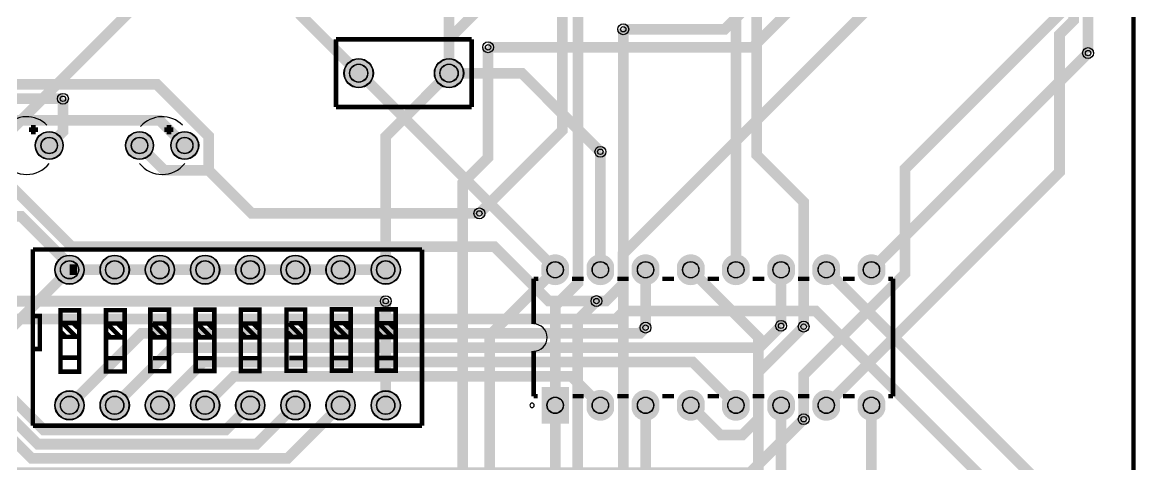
# Model space of a CAD drawing. Header units: millimetres. Extents: x 2 to 101, y -58 to 118.
# Drawn here: x 38.1 to 100.7, y -14.9 to 10 of the extents above; entities that cross this region are included whole.
import ezdxf

# ---------------------------------------------------------------- set-up
doc = ezdxf.new("R2010")
doc.units = ezdxf.units.MM
for name, color, linetype, true_color in [('BoardOutLine', 7, 'Continuous', 0xff00ff), ('BottomLayer', 7, 'Continuous', 0x0000ff), ('BottomSolderMaskLayer', 7, 'Continuous', 0xaa00ff), ('Hole', 7, 'Continuous', 0x222222), ('Multi-Layer', 7, 'Continuous', 0xc0c0c0), ('TopLayer', 7, 'Continuous', 0xff0000), ('TopSilkLayer', 7, 'Continuous', 0xffcc00), ('TopSolderMaskLayer', 7, 'Continuous', 0x800080)]:
    doc.layers.add(name, color=color, linetype=linetype, true_color=true_color)

msp = doc.modelspace()

# ---------------------------------------------------------------- hatches: boundary and pattern name
at = {"layer": 'BottomSolderMaskLayer'}
for points in [[(56.19760160000003, 7.11200000000008, 1), (57.84839840000002, 7.11200000000008, 1)], [(61.277601599999954, 7.11200000000008, 1), (62.92839839999995, 7.11200000000008, 1)], [(38.83659999999991, 3.048000000000002, 1), (40.41139999999991, 3.048000000000002, 1)], [(43.91660000000007, 3.048000000000002, 1), (45.49140000000006, 3.048000000000002, 1)], [(46.45660000000003, 3.048000000000002, 1), (48.031400000000026, 3.048000000000002, 1)], [(39.94160159999994, -3.937000000000012, 1), (41.59239839999994, -3.937000000000012, 1)], [(42.481601599999905, -3.937000000000012, 1), (44.1323983999999, -3.937000000000012, 1)], [(45.02160159999987, -3.937000000000012, 1), (46.672398399999864, -3.937000000000012, 1)], [(47.56160160000006, -3.937000000000012, 1), (49.212398400000055, -3.937000000000012, 1)], [(50.10160160000002, -3.937000000000012, 1), (51.75239840000002, -3.937000000000012, 1)], [(52.64160159999999, -3.937000000000012, 1), (54.29239839999998, -3.937000000000012, 1)], [(55.18160159999995, -3.937000000000012, 1), (56.832398399999946, -3.937000000000012, 1)], [(57.721601599999914, -3.937000000000012, 1), (59.37239839999991, -3.937000000000012, 1)], [(68.8473985, -4.195466166666733, -0.7853981633974483), (67.29660150000001, -4.195466166666733), (67.29660150000001, -3.6785338333331765, -0.7853981633974483), (68.8473985, -3.6785338333331765)], [(71.38739849999996, -4.195466166666733, -0.7853981633974483), (69.83660149999997, -4.195466166666733), (69.83660149999997, -3.6785338333331765, -0.7853981633974483), (71.38739849999996, -3.6785338333331765)], [(73.92739849999992, -4.195466166666733, -0.7853981633974483), (72.37660149999994, -4.195466166666733), (72.37660149999994, -3.6785338333331765, -0.7853981633974483), (73.92739849999992, -3.6785338333331765)], [(76.46739849999989, -4.195466166666733, -0.7853981633974483), (74.9166014999999, -4.195466166666733), (74.9166014999999, -3.6785338333331765, -0.7853981633974483), (76.46739849999989, -3.6785338333331765)], [(79.00739850000008, -4.195466166666733, -0.7853981633974483), (77.45660150000009, -4.195466166666733), (77.45660150000009, -3.6785338333331765, -0.7853981633974483), (79.00739850000008, -3.6785338333331765)], [(81.54739850000004, -4.195466166666733, -0.7853981633974483), (79.99660150000005, -4.195466166666733), (79.99660150000005, -3.6785338333331765, -0.7853981633974483), (81.54739850000004, -3.6785338333331765)], [(84.0873985, -4.195466166666733, -0.7853981633974483), (82.53660150000002, -4.195466166666733), (82.53660150000002, -3.6785338333331765, -0.7853981633974483), (84.0873985, -3.6785338333331765)], [(86.62739849999997, -4.195466166666733, -0.7853981633974483), (85.07660149999998, -4.195466166666733), (85.07660149999998, -3.6785338333331765, -0.7853981633974483), (86.62739849999997, -3.6785338333331765)], [(67.30293847741916, -12.590864666666562), (67.30293847741916, -10.523135333333357), (68.84106152258062, -10.523135333333357), (68.84106152258062, -12.590864666666562)], [(39.94160159999994, -11.556999999999903, 1), (41.59239839999994, -11.556999999999903, 1)], [(42.481601599999905, -11.556999999999903, 1), (44.1323983999999, -11.556999999999903, 1)], [(45.02160159999987, -11.556999999999903, 1), (46.672398399999864, -11.556999999999903, 1)], [(47.56160160000006, -11.556999999999903, 1), (49.212398400000055, -11.556999999999903, 1)], [(50.10160160000002, -11.556999999999903, 1), (51.75239840000002, -11.556999999999903, 1)], [(52.64160159999999, -11.556999999999903, 1), (54.29239839999998, -11.556999999999903, 1)], [(55.18160159999995, -11.556999999999903, 1), (56.832398399999946, -11.556999999999903, 1)], [(57.721601599999914, -11.556999999999903, 1), (59.37239839999991, -11.556999999999903, 1)], [(71.38739849999996, -11.815466166666738, -0.7853981633974483), (69.83660149999997, -11.815466166666738), (69.83660149999997, -11.298533833333181, -0.7853981633974483), (71.38739849999996, -11.298533833333181)], [(73.92739849999992, -11.815466166666738, -0.7853981633974483), (72.37660149999994, -11.815466166666738), (72.37660149999994, -11.298533833333181, -0.7853981633974483), (73.92739849999992, -11.298533833333181)], [(76.46739849999989, -11.815466166666738, -0.7853981633974483), (74.9166014999999, -11.815466166666738), (74.9166014999999, -11.298533833333181, -0.7853981633974483), (76.46739849999989, -11.298533833333181)], [(79.00739850000008, -11.815466166666738, -0.7853981633974483), (77.45660150000009, -11.815466166666738), (77.45660150000009, -11.298533833333181, -0.7853981633974483), (79.00739850000008, -11.298533833333181)], [(81.54739850000004, -11.815466166666738, -0.7853981633974483), (79.99660150000005, -11.815466166666738), (79.99660150000005, -11.298533833333181, -0.7853981633974483), (81.54739850000004, -11.298533833333181)], [(84.0873985, -11.815466166666738, -0.7853981633974483), (82.53660150000002, -11.815466166666738), (82.53660150000002, -11.298533833333181, -0.7853981633974483), (84.0873985, -11.298533833333181)], [(86.62739849999997, -11.815466166666738, -0.7853981633974483), (85.07660149999998, -11.815466166666738), (85.07660149999998, -11.298533833333181, -0.7853981633974483), (86.62739849999997, -11.298533833333181)]]:
    msp.add_hatch(color=256, dxfattribs=at).paths.add_polyline_path(points)
at = {"layer": 'Multi-Layer'}
for points in [[(56.223001600000025, 7.11200000000008, 1), (57.822998400000024, 7.11200000000008, 1)], [(61.30300159999995, 7.11200000000008, 1), (62.90299839999995, 7.11200000000008, 1)], [(38.86199999999991, 3.048000000000002, 1), (40.38599999999991, 3.048000000000002, 1)], [(43.942000000000064, 3.048000000000002, 1), (45.466000000000065, 3.048000000000002, 1)], [(46.48200000000003, 3.048000000000002, 1), (48.00600000000003, 3.048000000000002, 1)], [(68.8219985, -4.18699950000007, -0.7853981633974483), (67.3220015, -4.18699950000007), (67.3220015, -3.68700049999984, -0.7853981633974483), (68.8219985, -3.68700049999984)], [(71.36199849999997, -4.18699950000007, -0.7853981633974483), (69.86200149999996, -4.18699950000007), (69.86200149999996, -3.68700049999984, -0.7853981633974483), (71.36199849999997, -3.68700049999984)], [(73.90199849999993, -4.18699950000007, -0.7853981633974483), (72.40200149999993, -4.18699950000007), (72.40200149999993, -3.68700049999984, -0.7853981633974483), (73.90199849999993, -3.68700049999984)], [(76.4419984999999, -4.18699950000007, -0.7853981633974483), (74.94200149999989, -4.18699950000007), (74.94200149999989, -3.68700049999984, -0.7853981633974483), (76.4419984999999, -3.68700049999984)], [(78.98199850000009, -4.18699950000007, -0.7853981633974483), (77.48200150000008, -4.18699950000007), (77.48200150000008, -3.68700049999984, -0.7853981633974483), (78.98199850000009, -3.68700049999984)], [(81.52199850000005, -4.18699950000007, -0.7853981633974483), (80.02200150000004, -4.18699950000007), (80.02200150000004, -3.68700049999984, -0.7853981633974483), (81.52199850000005, -3.68700049999984)], [(84.06199850000002, -4.18699950000007, -0.7853981633974483), (82.56200150000001, -4.18699950000007), (82.56200150000001, -3.68700049999984, -0.7853981633974483), (84.06199850000002, -3.68700049999984)], [(86.60199849999998, -4.18699950000007, -0.7853981633974483), (85.10200149999997, -4.18699950000007), (85.10200149999997, -3.68700049999984, -0.7853981633974483), (86.60199849999998, -3.68700049999984)], [(39.96700159999994, -3.937000000000012, 1), (41.56699839999994, -3.937000000000012, 1)], [(42.5070015999999, -3.937000000000012, 1), (44.1069983999999, -3.937000000000012, 1)], [(45.04700159999987, -3.937000000000012, 1), (46.646998399999866, -3.937000000000012, 1)], [(47.58700160000006, -3.937000000000012, 1), (49.18699840000006, -3.937000000000012, 1)], [(50.12700160000002, -3.937000000000012, 1), (51.72699840000002, -3.937000000000012, 1)], [(52.667001599999985, -3.937000000000012, 1), (54.266998399999984, -3.937000000000012, 1)], [(55.20700159999995, -3.937000000000012, 1), (56.80699839999995, -3.937000000000012, 1)], [(57.74700159999991, -3.937000000000012, 1), (59.34699839999991, -3.937000000000012, 1)], [(67.32198879999999, -12.556997999999908), (67.32198879999999, -10.557002000000011), (68.82201120000002, -10.557002000000011), (68.82201120000002, -12.556997999999908)], [(39.96700159999994, -11.556999999999903, 1), (41.56699839999994, -11.556999999999903, 1)], [(42.5070015999999, -11.556999999999903, 1), (44.1069983999999, -11.556999999999903, 1)], [(45.04700159999987, -11.556999999999903, 1), (46.646998399999866, -11.556999999999903, 1)], [(47.58700160000006, -11.556999999999903, 1), (49.18699840000006, -11.556999999999903, 1)], [(50.12700160000002, -11.556999999999903, 1), (51.72699840000002, -11.556999999999903, 1)], [(52.667001599999985, -11.556999999999903, 1), (54.266998399999984, -11.556999999999903, 1)], [(55.20700159999995, -11.556999999999903, 1), (56.80699839999995, -11.556999999999903, 1)], [(57.74700159999991, -11.556999999999903, 1), (59.34699839999991, -11.556999999999903, 1)], [(71.36199849999997, -11.806999500000074, -0.7853981633974483), (69.86200149999996, -11.806999500000074), (69.86200149999996, -11.307000499999845, -0.7853981633974483), (71.36199849999997, -11.307000499999845)], [(73.90199849999993, -11.806999500000074, -0.7853981633974483), (72.40200149999993, -11.806999500000074), (72.40200149999993, -11.307000499999845, -0.7853981633974483), (73.90199849999993, -11.307000499999845)], [(76.4419984999999, -11.806999500000074, -0.7853981633974483), (74.94200149999989, -11.806999500000074), (74.94200149999989, -11.307000499999845, -0.7853981633974483), (76.4419984999999, -11.307000499999845)], [(78.98199850000009, -11.806999500000074, -0.7853981633974483), (77.48200150000008, -11.806999500000074), (77.48200150000008, -11.307000499999845, -0.7853981633974483), (78.98199850000009, -11.307000499999845)], [(81.52199850000005, -11.806999500000074, -0.7853981633974483), (80.02200150000004, -11.806999500000074), (80.02200150000004, -11.307000499999845, -0.7853981633974483), (81.52199850000005, -11.307000499999845)], [(84.06199850000002, -11.806999500000074, -0.7853981633974483), (82.56200150000001, -11.806999500000074), (82.56200150000001, -11.307000499999845, -0.7853981633974483), (84.06199850000002, -11.307000499999845)], [(86.60199849999998, -11.806999500000074, -0.7853981633974483), (85.10200149999997, -11.806999500000074), (85.10200149999997, -11.307000499999845, -0.7853981633974483), (86.60199849999998, -11.307000499999845)]]:
    msp.add_hatch(color=256, dxfattribs=at).paths.add_polyline_path(points)
at = {"layer": 'TopSolderMaskLayer'}
for points in [[(56.19760160000003, 7.11200000000008, 1), (57.84839840000002, 7.11200000000008, 1)], [(61.277601599999954, 7.11200000000008, 1), (62.92839839999995, 7.11200000000008, 1)], [(38.83659999999991, 3.048000000000002, 1), (40.41139999999991, 3.048000000000002, 1)], [(43.91660000000007, 3.048000000000002, 1), (45.49140000000006, 3.048000000000002, 1)], [(46.45660000000003, 3.048000000000002, 1), (48.031400000000026, 3.048000000000002, 1)], [(39.94160159999994, -3.937000000000012, 1), (41.59239839999994, -3.937000000000012, 1)], [(42.481601599999905, -3.937000000000012, 1), (44.1323983999999, -3.937000000000012, 1)], [(45.02160159999987, -3.937000000000012, 1), (46.672398399999864, -3.937000000000012, 1)], [(47.56160160000006, -3.937000000000012, 1), (49.212398400000055, -3.937000000000012, 1)], [(50.10160160000002, -3.937000000000012, 1), (51.75239840000002, -3.937000000000012, 1)], [(52.64160159999999, -3.937000000000012, 1), (54.29239839999998, -3.937000000000012, 1)], [(55.18160159999995, -3.937000000000012, 1), (56.832398399999946, -3.937000000000012, 1)], [(57.721601599999914, -3.937000000000012, 1), (59.37239839999991, -3.937000000000012, 1)], [(68.8473985, -4.195466166666733, -0.7853981633974483), (67.29660150000001, -4.195466166666733), (67.29660150000001, -3.6785338333331765, -0.7853981633974483), (68.8473985, -3.6785338333331765)], [(71.38739849999996, -4.195466166666733, -0.7853981633974483), (69.83660149999997, -4.195466166666733), (69.83660149999997, -3.6785338333331765, -0.7853981633974483), (71.38739849999996, -3.6785338333331765)], [(73.92739849999992, -4.195466166666733, -0.7853981633974483), (72.37660149999994, -4.195466166666733), (72.37660149999994, -3.6785338333331765, -0.7853981633974483), (73.92739849999992, -3.6785338333331765)], [(76.46739849999989, -4.195466166666733, -0.7853981633974483), (74.9166014999999, -4.195466166666733), (74.9166014999999, -3.6785338333331765, -0.7853981633974483), (76.46739849999989, -3.6785338333331765)], [(79.00739850000008, -4.195466166666733, -0.7853981633974483), (77.45660150000009, -4.195466166666733), (77.45660150000009, -3.6785338333331765, -0.7853981633974483), (79.00739850000008, -3.6785338333331765)], [(81.54739850000004, -4.195466166666733, -0.7853981633974483), (79.99660150000005, -4.195466166666733), (79.99660150000005, -3.6785338333331765, -0.7853981633974483), (81.54739850000004, -3.6785338333331765)], [(84.0873985, -4.195466166666733, -0.7853981633974483), (82.53660150000002, -4.195466166666733), (82.53660150000002, -3.6785338333331765, -0.7853981633974483), (84.0873985, -3.6785338333331765)], [(86.62739849999997, -4.195466166666733, -0.7853981633974483), (85.07660149999998, -4.195466166666733), (85.07660149999998, -3.6785338333331765, -0.7853981633974483), (86.62739849999997, -3.6785338333331765)], [(67.30293847741916, -12.590864666666562), (67.30293847741916, -10.523135333333357), (68.84106152258062, -10.523135333333357), (68.84106152258062, -12.590864666666562)], [(39.94160159999994, -11.556999999999903, 1), (41.59239839999994, -11.556999999999903, 1)], [(42.481601599999905, -11.556999999999903, 1), (44.1323983999999, -11.556999999999903, 1)], [(45.02160159999987, -11.556999999999903, 1), (46.672398399999864, -11.556999999999903, 1)], [(47.56160160000006, -11.556999999999903, 1), (49.212398400000055, -11.556999999999903, 1)], [(50.10160160000002, -11.556999999999903, 1), (51.75239840000002, -11.556999999999903, 1)], [(52.64160159999999, -11.556999999999903, 1), (54.29239839999998, -11.556999999999903, 1)], [(55.18160159999995, -11.556999999999903, 1), (56.832398399999946, -11.556999999999903, 1)], [(57.721601599999914, -11.556999999999903, 1), (59.37239839999991, -11.556999999999903, 1)], [(71.38739849999996, -11.815466166666738, -0.7853981633974483), (69.83660149999997, -11.815466166666738), (69.83660149999997, -11.298533833333181, -0.7853981633974483), (71.38739849999996, -11.298533833333181)], [(73.92739849999992, -11.815466166666738, -0.7853981633974483), (72.37660149999994, -11.815466166666738), (72.37660149999994, -11.298533833333181, -0.7853981633974483), (73.92739849999992, -11.298533833333181)], [(76.46739849999989, -11.815466166666738, -0.7853981633974483), (74.9166014999999, -11.815466166666738), (74.9166014999999, -11.298533833333181, -0.7853981633974483), (76.46739849999989, -11.298533833333181)], [(79.00739850000008, -11.815466166666738, -0.7853981633974483), (77.45660150000009, -11.815466166666738), (77.45660150000009, -11.298533833333181, -0.7853981633974483), (79.00739850000008, -11.298533833333181)], [(81.54739850000004, -11.815466166666738, -0.7853981633974483), (79.99660150000005, -11.815466166666738), (79.99660150000005, -11.298533833333181, -0.7853981633974483), (81.54739850000004, -11.298533833333181)], [(84.0873985, -11.815466166666738, -0.7853981633974483), (82.53660150000002, -11.815466166666738), (82.53660150000002, -11.298533833333181, -0.7853981633974483), (84.0873985, -11.298533833333181)], [(86.62739849999997, -11.815466166666738, -0.7853981633974483), (85.07660149999998, -11.815466166666738), (85.07660149999998, -11.298533833333181, -0.7853981633974483), (86.62739849999997, -11.298533833333181)]]:
    msp.add_hatch(color=256, dxfattribs=at).paths.add_polyline_path(points)

# ---------------------------------------------------------------- linework, layer by layer
at = {"layer": 'BoardOutLine', "const_width": 0.254}
msp.add_lwpolyline([(1.6509999999999536, 56.89600000000007), (1.6509999999999536, 117.47500000000002), (100.58399999999995, 117.47500000000002), (100.58399999999995, -57.403999999999996), (1.6509999999999536, -57.403999999999996), (1.6509999999999536, 56.873140000000035)], dxfattribs=at)
at = {"layer": 'BottomLayer', "const_width": 0.5999988}
for points in [[(5.822950000000105, 29.464000000000055), (4.37286400000005, 28.013914000000113), (4.37286400000005, 21.48204999999996), (21.39441999999997, 4.46049400000004), (45.831506000000104, 4.46049400000004), (47.24400000000003, 3.048000000000002)], [(95.12299999999993, 24.51100000000008), (92.5286440000001, 24.51100000000008), (77.59801600000003, 9.580372000000011), (71.89952600000004, 9.580372000000011)], [(48.59527999999989, 1.6449040000001105), (48.59527999999989, 3.565652), (45.679614000000015, 6.4813179999999875), (34.939731999999935, 6.4813179999999875), (19.323049999999853, 22.09800000000007)], [(95.12299999999993, 19.050000000000068), (89.66199999999992, 19.050000000000068), (79.17840399999989, 8.566404000000034), (64.30009999999982, 8.566404000000034)], [(67.31000000000006, 14.246606000000043), (62.10299999999995, 9.039606000000049), (62.10299999999995, 7.11200000000008)], [(40.39717599999983, 5.674106000000052), (28.46984400000008, 5.674106000000052), (22.205949999999916, 11.937999999999988)], [(57.023000000000025, 7.11200000000008), (53.77205399999991, 10.362946000000079), (53.77205399999991, 11.811000000000035)], [(93.72142799999995, 11.430000000000064), (86.36711200000002, 11.430000000000064), (71.88199999999995, -3.0551119999998946), (71.88199999999995, -4.735067999999956), (70.919086, -5.697981999999911), (70.39279799999997, -5.697981999999911)], [(85.85199999999998, -3.937000000000012), (98.03104599999995, 8.242046000000073)], [(68.072, -3.937000000000012), (68.072, -3.8925499999999147), (57.06745000000012, 7.11200000000008), (57.023000000000025, 7.11200000000008)], [(62.10299999999995, 7.11200000000008), (66.19138399999986, 7.11200000000008), (70.61199999999997, 2.6913840000000846)], [(44.704000000000065, 3.048000000000002), (46.10709600000007, 1.6449040000001105), (48.59527999999989, 1.6449040000001105)], [(70.39279799999997, -5.697981999999911), (67.7120819999999, -5.697981999999911), (64.6485879999999, -2.6344879999999193), (40.88460199999997, -2.6344879999999193), (35.43299999999988, 2.8171140000000605)], [(48.59527999999989, 1.6449040000001105), (51.010312, -0.7701279999999997), (63.80810199999985, -0.7701279999999997)], [(41.19346600000006, -3.937000000000012), (41.05173400000001, -3.937000000000012), (38.04056399999979, -0.9258299999999053), (17.681956000000014, -0.9258299999999053), (15.367000000000075, -3.2407859999999573), (15.367000000000075, -4.190999999999917)], [(15.367000000000075, -11.810999999999922), (15.367000000000075, -6.543801999999914), (16.637000000000057, -5.273801999999932), (16.637000000000057, -3.289553999999953), (18.192750000000046, -1.7338039999999637), (33.29076399999997, -1.7338039999999637), (37.25976800000001, -5.7028080000000045), (58.54699999999991, -5.7028080000000045)], [(50.92700000000002, -11.556999999999903), (49.54600199999993, -12.93799799999988), (39.31437399999993, -12.93799799999988), (33.89299799999992, -7.51662199999987), (29.349192000000016, -7.51662199999987), (26.796999999999912, -4.964429999999993), (26.796999999999912, -3.371087999999986), (25.962609999999927, -2.5366980000000012), (19.561301999999955, -2.5366980000000012), (17.90700000000004, -4.190999999999917)], [(41.19346600000006, -3.937000000000012), (40.76699999999994, -3.937000000000012)], [(43.3069999999999, -3.937000000000012), (41.19346600000006, -3.937000000000012)], [(45.846999999999866, -3.937000000000012), (43.3069999999999, -3.937000000000012)], [(48.38700000000006, -3.937000000000012), (45.846999999999866, -3.937000000000012)], [(50.92700000000002, -3.937000000000012), (48.38700000000006, -3.937000000000012)], [(53.466999999999985, -3.937000000000012), (50.92700000000002, -3.937000000000012)], [(56.00699999999995, -3.937000000000012), (53.466999999999985, -3.937000000000012)], [(58.54699999999991, -3.937000000000012), (56.00699999999995, -3.937000000000012)], [(94.99599999999998, -39.379906000000005), (98.13416999999993, -36.24173600000006), (98.13416999999993, -18.759169999999926), (83.31200000000001, -3.937000000000012)], [(25.52699999999993, -4.190999999999917), (25.52699999999993, -4.829556000000025), (29.016959999999813, -8.319515999999908), (33.560765999999944, -8.319515999999908), (38.98214199999995, -13.740891999999917), (51.28310799999997, -13.740891999999917), (53.466999999999985, -11.556999999999903)], [(94.99599999999998, -28.82899999999995), (97.29647799999987, -26.528522000000066), (97.29647799999987, -20.82901599999991), (82.71941800000002, -6.25195599999995), (71.93813399999988, -6.25195599999995), (71.47890199999995, -6.711187999999993), (30.587187999999855, -6.711187999999993), (28.066999999999894, -4.190999999999917)], [(80.77200000000005, -7.088378000000034), (79.5434019999999, -8.316975999999954), (46.54702400000008, -8.316975999999954), (43.3069999999999, -11.556999999999903)], [(75.6919999999999, -11.556999999999903), (77.35214400000007, -13.217143999999962), (78.60665000000006, -13.217143999999962), (79.48447399999998, -12.33931999999993), (79.48447399999998, -9.692385999999942), (82.04174599999999, -7.1351139999999305)], [(73.15199999999993, -7.1907399999998916), (72.82865800000002, -7.51408200000003), (44.80991800000004, -7.51408200000003), (40.76699999999994, -11.556999999999903)], [(78.23200000000008, -11.556999999999903), (75.79486999999983, -9.119869999999992), (48.28413000000012, -9.119869999999992), (45.846999999999866, -11.556999999999903)], [(22.986999999999966, -11.810999999999922), (24.568150000000173, -10.229849999999942), (34.335973999999965, -10.229849999999942), (38.64990999999998, -14.543785999999955), (53.02021400000001, -14.543785999999955), (56.00699999999995, -11.556999999999903)], [(48.38700000000006, -11.556999999999903), (50.02123599999993, -9.922763999999916), (68.97776399999987, -9.922763999999916), (70.61199999999997, -11.556999999999903)], [(82.04200000000003, -12.337541999999871), (79.03286200000014, -15.346679999999992), (35.070542000000046, -15.346679999999992), (34.978594000000044, -15.25473199999999)]]:
    msp.add_lwpolyline(points, dxfattribs=at)
at = {"layer": 'BottomSolderMaskLayer'}
for centre, radius in [((57.023000000000025, 7.11200000000008), 0.8253983999999999), ((57.023000000000025, 7.11200000000008), 0.5158739999999999), ((62.10299999999995, 7.11200000000008), 0.8253983999999999), ((62.10299999999995, 7.11200000000008), 0.5158739999999999), ((39.62399999999991, 3.048000000000002), 0.7873999999999999), ((44.704000000000065, 3.048000000000002), 0.7873999999999999), ((47.24400000000003, 3.048000000000002), 0.7873999999999999), ((39.62399999999991, 3.048000000000002), 0.4650121933333333), ((44.704000000000065, 3.048000000000002), 0.4650121933333333), ((47.24400000000003, 3.048000000000002), 0.4650121933333333), ((40.76699999999994, -3.937000000000012), 0.8253983999999999), ((43.3069999999999, -3.937000000000012), 0.8253983999999999), ((45.846999999999866, -3.937000000000012), 0.8253983999999999), ((48.38700000000006, -3.937000000000012), 0.8253983999999999), ((50.92700000000002, -3.937000000000012), 0.8253983999999999), ((53.466999999999985, -3.937000000000012), 0.8253983999999999), ((56.00699999999995, -3.937000000000012), 0.8253983999999999), ((58.54699999999991, -3.937000000000012), 0.8253983999999999), ((40.76699999999994, -3.937000000000012), 0.5158739999999999), ((43.3069999999999, -3.937000000000012), 0.5158739999999999), ((45.846999999999866, -3.937000000000012), 0.5158739999999999), ((48.38700000000006, -3.937000000000012), 0.5158739999999999), ((50.92700000000002, -3.937000000000012), 0.5158739999999999), ((53.466999999999985, -3.937000000000012), 0.5158739999999999), ((56.00699999999995, -3.937000000000012), 0.5158739999999999), ((58.54699999999991, -3.937000000000012), 0.5158739999999999), ((68.072, -3.937000000000012), 0.46144212258064526), ((70.61199999999997, -3.937000000000012), 0.46144212258064526), ((73.15199999999993, -3.937000000000012), 0.46144212258064526), ((75.6919999999999, -3.937000000000012), 0.46144212258064526), ((78.23200000000008, -3.937000000000012), 0.46144212258064526), ((80.77200000000005, -3.937000000000012), 0.46144212258064526), ((83.31200000000001, -3.937000000000012), 0.46144212258064526), ((85.85199999999998, -3.937000000000012), 0.46144212258064526), ((40.76699999999994, -11.556999999999903), 0.8253983999999999), ((40.76699999999994, -11.556999999999903), 0.5158739999999999), ((43.3069999999999, -11.556999999999903), 0.8253983999999999), ((43.3069999999999, -11.556999999999903), 0.5158739999999999), ((45.846999999999866, -11.556999999999903), 0.8253983999999999), ((45.846999999999866, -11.556999999999903), 0.5158739999999999), ((48.38700000000006, -11.556999999999903), 0.8253983999999999), ((48.38700000000006, -11.556999999999903), 0.5158739999999999), ((50.92700000000002, -11.556999999999903), 0.8253983999999999), ((50.92700000000002, -11.556999999999903), 0.5158739999999999), ((53.466999999999985, -11.556999999999903), 0.8253983999999999), ((53.466999999999985, -11.556999999999903), 0.5158739999999999), ((56.00699999999995, -11.556999999999903), 0.8253983999999999), ((56.00699999999995, -11.556999999999903), 0.5158739999999999), ((58.54699999999991, -11.556999999999903), 0.8253983999999999), ((58.54699999999991, -11.556999999999903), 0.5158739999999999), ((68.072, -11.556999999999903), 0.46144212258064526), ((70.61199999999997, -11.556999999999903), 0.46144212258064526), ((73.15199999999993, -11.556999999999903), 0.46144212258064526), ((75.6919999999999, -11.556999999999903), 0.46144212258064526), ((78.23200000000008, -11.556999999999903), 0.46144212258064526), ((80.77200000000005, -11.556999999999903), 0.46144212258064526), ((83.31200000000001, -11.556999999999903), 0.46144212258064526), ((85.85199999999998, -11.556999999999903), 0.46144212258064526)]:
    msp.add_circle(centre, radius, dxfattribs=at)
at = {"layer": 'Hole'}
for centre in [(71.89952600000004, 9.580372000000011), (64.30009999999982, 8.566404000000034), (98.03104599999995, 8.242046000000073), (40.39717599999983, 5.674106000000052), (70.61199999999997, 2.6913840000000846), (63.80810199999985, -0.7701279999999997), (58.54699999999991, -5.7028080000000045), (70.39279799999997, -5.697981999999911), (73.15199999999993, -7.1907399999998916), (80.77200000000005, -7.088378000000034), (82.04174599999999, -7.1351139999999305), (82.04200000000003, -12.337541999999871)]:
    msp.add_circle(centre, 0.15250160000000001, dxfattribs=at)
at = {"layer": 'Multi-Layer'}
for centre, radius in [((71.89952600000004, 9.580372000000011), 0.30500320000000003), ((64.30009999999982, 8.566404000000034), 0.30500320000000003), ((98.03104599999995, 8.242046000000073), 0.30500320000000003), ((57.023000000000025, 7.11200000000008), 0.7999984), ((57.023000000000025, 7.11200000000008), 0.49999899999999997), ((62.10299999999995, 7.11200000000008), 0.7999984), ((62.10299999999995, 7.11200000000008), 0.49999899999999997), ((40.39717599999983, 5.674106000000052), 0.30500320000000003), ((39.62399999999991, 3.048000000000002), 0.762), ((44.704000000000065, 3.048000000000002), 0.762), ((47.24400000000003, 3.048000000000002), 0.762), ((39.62399999999991, 3.048000000000002), 0.4500118), ((44.704000000000065, 3.048000000000002), 0.4500118), ((47.24400000000003, 3.048000000000002), 0.4500118), ((70.61199999999997, 2.6913840000000846), 0.30500320000000003), ((63.80810199999985, -0.7701279999999997), 0.30500320000000003), ((40.76699999999994, -3.937000000000012), 0.7999984), ((40.76699999999994, -3.937000000000012), 0.49999899999999997), ((43.3069999999999, -3.937000000000012), 0.7999984), ((43.3069999999999, -3.937000000000012), 0.49999899999999997), ((45.846999999999866, -3.937000000000012), 0.7999984), ((45.846999999999866, -3.937000000000012), 0.49999899999999997), ((48.38700000000006, -3.937000000000012), 0.7999984), ((48.38700000000006, -3.937000000000012), 0.49999899999999997), ((50.92700000000002, -3.937000000000012), 0.7999984), ((50.92700000000002, -3.937000000000012), 0.49999899999999997), ((53.466999999999985, -3.937000000000012), 0.7999984), ((53.466999999999985, -3.937000000000012), 0.49999899999999997), ((56.00699999999995, -3.937000000000012), 0.7999984), ((56.00699999999995, -3.937000000000012), 0.49999899999999997), ((58.54699999999991, -3.937000000000012), 0.7999984), ((58.54699999999991, -3.937000000000012), 0.49999899999999997), ((68.072, -3.937000000000012), 0.4500118), ((70.61199999999997, -3.937000000000012), 0.4500118), ((73.15199999999993, -3.937000000000012), 0.4500118), ((75.6919999999999, -3.937000000000012), 0.4500118), ((78.23200000000008, -3.937000000000012), 0.4500118), ((80.77200000000005, -3.937000000000012), 0.4500118), ((83.31200000000001, -3.937000000000012), 0.4500118), ((85.85199999999998, -3.937000000000012), 0.4500118), ((58.54699999999991, -5.7028080000000045), 0.30500320000000003), ((70.39279799999997, -5.697981999999911), 0.30500320000000003), ((73.15199999999993, -7.1907399999998916), 0.30500320000000003), ((80.77200000000005, -7.088378000000034), 0.30500320000000003), ((82.04174599999999, -7.1351139999999305), 0.30500320000000003), ((40.76699999999994, -11.556999999999903), 0.7999984), ((40.76699999999994, -11.556999999999903), 0.49999899999999997), ((43.3069999999999, -11.556999999999903), 0.7999984), ((43.3069999999999, -11.556999999999903), 0.49999899999999997), ((45.846999999999866, -11.556999999999903), 0.7999984), ((45.846999999999866, -11.556999999999903), 0.49999899999999997), ((48.38700000000006, -11.556999999999903), 0.7999984), ((48.38700000000006, -11.556999999999903), 0.49999899999999997), ((50.92700000000002, -11.556999999999903), 0.7999984), ((50.92700000000002, -11.556999999999903), 0.49999899999999997), ((53.466999999999985, -11.556999999999903), 0.7999984), ((53.466999999999985, -11.556999999999903), 0.49999899999999997), ((56.00699999999995, -11.556999999999903), 0.7999984), ((56.00699999999995, -11.556999999999903), 0.49999899999999997), ((58.54699999999991, -11.556999999999903), 0.7999984), ((58.54699999999991, -11.556999999999903), 0.49999899999999997), ((68.072, -11.556999999999903), 0.4500118), ((70.61199999999997, -11.556999999999903), 0.4500118), ((73.15199999999993, -11.556999999999903), 0.4500118), ((75.6919999999999, -11.556999999999903), 0.4500118), ((78.23200000000008, -11.556999999999903), 0.4500118), ((80.77200000000005, -11.556999999999903), 0.4500118), ((83.31200000000001, -11.556999999999903), 0.4500118), ((85.85199999999998, -11.556999999999903), 0.4500118), ((82.04200000000003, -12.337541999999871), 0.30500320000000003)]:
    msp.add_circle(centre, radius, dxfattribs=at)
at = {"layer": 'TopLayer', "const_width": 0.5999988}
for points in [[(78.23200000000008, -3.937000000000012), (78.23200000000008, 29.32099800000003), (70.48525400000005, 37.06774400000006), (70.48525400000005, 43.3570380000001), (67.94500000000005, 45.89729199999999), (67.94500000000005, 48.5117140000001), (64.59804199999996, 51.85867200000007), (49.77079200000014, 51.85867200000007), (46.34966599999996, 55.27979800000014), (46.34966599999996, 71.34961600000008), (44.95799999999997, 72.74128199999996), (44.95799999999997, 99.31349200000011)], [(98.03104599999995, 8.242046000000073), (98.03104599999995, 96.42449599999998), (95.59036000000003, 98.86518200000012), (94.53041800000017, 98.86518200000012)], [(83.31200000000001, -11.556999999999903), (96.4252580000001, 1.5562580000000708), (96.4252580000001, 9.286747999999989), (97.2281519999998, 10.089642000000026), (97.2281519999998, 72.99375800000007), (97.12782200000004, 73.09408800000006)], [(73.99578800000006, 61.81420200000002), (73.99578800000006, 57.86475600000006), (75.56499999999994, 56.29554400000006), (75.56499999999994, 37.77132400000005), (79.40293999999983, 33.933384000000046), (79.40293999999983, 2.5120600000000195), (82.04174599999999, -0.12674599999991187), (82.04174599999999, -7.1351139999999305)], [(50.80000000000007, 35.19804999999997), (62.10299999999995, 23.89504999999997), (62.10299999999995, 7.11200000000008)], [(95.12299999999993, 20.569428000000016), (95.44888200000003, 20.569428000000016), (96.4252580000001, 19.593052000000057), (96.4252580000001, 10.422128000000043), (87.73439399999995, 1.7312640000000101), (87.73439399999995, -4.164837999999918), (82.04200000000003, -9.857231999999954), (82.04200000000003, -12.337541999999871)], [(63.80810199999985, -0.7701279999999997), (68.47230400000001, 3.894074000000046), (68.47230400000001, 14.370304000000033), (69.85000000000002, 15.748000000000047)], [(68.072, -11.556999999999903), (68.072, -5.958077999999887), (69.35952600000007, -4.67055199999993), (69.35952600000007, 12.71752600000002), (72.38999999999999, 15.748000000000047)], [(55.39104999999984, 11.811000000000035), (45.39284800000007, 11.811000000000035), (37.083999999999946, 3.5021520000000237), (37.083999999999946, 3.048000000000002)], [(71.89952600000004, 9.580372000000011), (71.89952600000004, -16.187927999999943), (73.02499999999998, -17.313401999999996), (73.02499999999998, -36.892991999999936), (71.755, -38.16299199999992)], [(64.30009999999982, 8.566404000000034), (64.30009999999982, 2.3642320000000154), (62.864999999999895, 0.9291319999999814), (62.864999999999895, -36.892991999999936), (61.594999999999914, -38.16299199999992)], [(62.10299999999995, 7.11200000000008), (58.54699999999991, 3.55600000000004), (58.54699999999991, -3.937000000000012)], [(39.62399999999991, 3.048000000000002), (40.39717599999983, 3.8211760000000368), (40.39717599999983, 5.674106000000052)], [(70.61199999999997, -3.937000000000012), (70.61199999999997, 2.6913840000000846)], [(40.76699999999994, -3.937000000000012), (33.319720000000075, -11.38427999999999), (33.319720000000075, -11.810999999999922)], [(64.38900000000001, -20.954999999999927), (64.38900000000001, -7.6200000000000045), (68.072, -3.937000000000012)], [(73.15199999999993, -3.937000000000012), (73.15199999999993, -7.1907399999998916)], [(75.6919999999999, -3.937000000000012), (79.50200000000007, -7.746999999999957), (79.50200000000007, -20.384770000000003), (92.10700400000007, -32.9897739999999), (95.66402000000005, -32.9897739999999), (96.37217199999998, -33.69792599999994), (96.37217199999998, -40.54373399999997), (94.99599999999998, -41.91990599999997)], [(80.77200000000005, -3.937000000000012), (80.77200000000005, -7.088378000000034)], [(58.54699999999991, -11.556999999999903), (58.54699999999991, -5.7028080000000045)], [(70.39279799999997, -5.697981999999911), (69.34199999999998, -6.748780000000011), (69.34199999999998, -18.70074999999997), (71.755, -21.113749999999982), (71.755, -30.16300799999999)], [(68.072, -11.556999999999903), (68.072, -19.627342)], [(73.15199999999993, -11.556999999999903), (73.15199999999993, -15.169895999999994), (92.28200999999979, -34.299905999999964), (94.99599999999998, -34.299905999999964)], [(86.29192799999998, -25.897585999999933), (86.1499419999999, -25.897585999999933), (80.77200000000005, -20.51964399999997), (80.77200000000005, -11.556999999999903)], [(85.85199999999998, -11.556999999999903), (85.85199999999998, -21.29459799999995), (84.27034199999991, -22.8762559999999)]]:
    msp.add_lwpolyline(points, dxfattribs=at)
at = {"layer": 'TopSilkLayer', "const_width": 0.254}
for points in [[(55.75300000000004, 9.017000000000053), (63.372999999999934, 9.017000000000053)], [(55.75300000000004, 5.206999999999994), (55.75300000000004, 9.017000000000053)], [(63.372999999999934, 9.017000000000053), (63.372999999999934, 5.206999999999994)], [(63.372999999999934, 5.206999999999994), (55.75300000000004, 5.206999999999994)], [(38.48099999999988, 3.937000000000012), (38.98899999999992, 3.937000000000012)], [(38.735000000000014, 4.191000000000031), (38.735000000000014, 3.6829999999999927)], [(46.101, 3.937000000000012), (46.60900000000004, 3.937000000000012)], [(46.354999999999905, 4.191000000000031), (46.354999999999905, 3.6829999999999927)], [(38.700202000000104, -2.797555999999986), (38.700202000000104, -12.697459999999865)], [(38.720776, -2.7995879999999715), (60.580777999999896, -2.7995879999999715)], [(60.580777999999896, -2.7995879999999715), (60.580777999999896, -12.699491999999964)], [(66.86196940000002, -4.446981199999868), (66.86196940000002, -6.9849999999999)], [(66.86196940000002, -4.446981199999868), (67.12602780000009, -4.446981199999868)], [(69.01797219999992, -4.446981199999868), (69.66602780000005, -4.446981199999868)], [(71.55797219999988, -4.446981199999868), (72.20602780000002, -4.446981199999868)], [(74.09797219999984, -4.446981199999868), (74.74602779999998, -4.446981199999868)], [(76.63797220000004, -4.446981199999868), (77.28602779999994, -4.446981199999868)], [(79.1779722, -4.446981199999868), (79.8260277999999, -4.446981199999868)], [(81.71797219999996, -4.446981199999868), (82.3660278000001, -4.446981199999868)], [(84.25797219999993, -4.446981199999868), (84.90602780000006, -4.446981199999868)], [(86.79797219999989, -4.446981199999868), (87.06200519999982, -4.446981199999868)], [(87.06200519999982, -11.047018800000046), (87.06200519999982, -4.447006600000009)], [(38.79621400000008, -6.5361820000000534), (39.09669599999995, -6.5361820000000534), (39.09669599999995, -8.390381999999931), (38.82161400000007, -8.390381999999931)], [(40.355519999999956, -6.925817999999936), (41.105327999999986, -7.675625999999966), (41.105327999999986, -7.70585200000005)], [(40.38549199999977, -6.925817999999936), (41.255442000000016, -6.925817999999936)], [(40.955467999999996, -6.925817999999936), (41.19549799999993, -7.165847999999983), (41.22546999999997, -7.165847999999983)], [(42.865547999999876, -6.955789999999979), (43.615355999999906, -7.705598000000009), (43.615355999999906, -7.73582399999998)], [(42.89551999999992, -6.955789999999979), (43.76546999999994, -6.955789999999979)], [(43.465495999999916, -6.955789999999979), (43.70552600000008, -7.195819999999912), (43.73549799999989, -7.195819999999912)], [(45.42764599999998, -6.955789999999979), (46.17745400000001, -7.705598000000009), (46.17745400000001, -7.73582399999998)], [(45.4576179999998, -6.955789999999979), (46.32756800000004, -6.955789999999979)], [(46.02759400000002, -6.955789999999979), (46.267623999999955, -7.195819999999912), (46.297596, -7.195819999999912)], [(47.9376739999999, -6.955789999999979), (48.68748199999993, -7.705598000000009), (48.68748199999993, -7.73582399999998)], [(47.967645999999945, -6.955789999999979), (48.83759599999996, -6.955789999999979)], [(48.53762199999994, -6.955789999999979), (48.777651999999875, -7.195819999999912), (48.80762399999992, -7.195819999999912)], [(50.48631000000012, -6.955789999999979), (51.23611799999992, -7.705598000000009), (51.23611799999992, -7.73582399999998)], [(50.51628199999993, -6.955789999999979), (51.38623199999995, -6.955789999999979)], [(51.08625800000016, -6.955789999999979), (51.32628800000009, -7.195819999999912), (51.35625999999991, -7.195819999999912)], [(53.086761999999794, -6.943597999999952), (53.83657000000005, -7.693405999999982), (53.83657000000005, -7.723631999999952)], [(53.116734000000065, -6.943597999999952), (53.98668400000008, -6.943597999999952)], [(53.686709999999835, -6.943597999999952), (53.926739999999995, -7.183627999999999), (53.95671200000004, -7.183627999999999)], [(55.59678999999994, -6.943597999999952), (56.3465980000002, -7.693405999999982), (56.3465980000002, -7.723631999999952)], [(55.626761999999985, -6.943597999999952), (56.496712, -6.943597999999952)], [(56.19673799999998, -6.943597999999952), (56.436767999999915, -7.183627999999999), (56.466740000000186, -7.183627999999999)], [(58.14542599999993, -6.943597999999952), (58.89523399999996, -7.693405999999982), (58.89523399999996, -7.723631999999952)], [(58.17539799999997, -6.943597999999952), (59.04534799999999, -6.943597999999952)], [(58.74537399999997, -6.943597999999952), (58.9854039999999, -7.183627999999999), (59.01537599999995, -7.183627999999999)], [(40.56532400000003, -7.70585200000005), (40.295322000000056, -7.435849999999959)], [(43.07535199999995, -7.73582399999998), (42.805349999999976, -7.465822000000003)], [(45.63745000000006, -7.73582399999998), (45.36744800000008, -7.465822000000003)], [(48.14747799999998, -7.73582399999998), (47.877476, -7.465822000000003)], [(50.696113999999966, -7.73582399999998), (50.42611199999999, -7.465822000000003)], [(53.29656599999987, -7.723631999999952), (53.026563999999894, -7.453629999999862)], [(55.80659400000002, -7.723631999999952), (55.53659200000004, -7.453629999999862)], [(58.355230000000006, -7.723631999999952), (58.08522800000003, -7.453629999999862)], [(40.36466400000006, -7.704073999999991), (41.23461400000008, -7.704073999999991)], [(42.87469199999998, -7.734045999999921), (43.744642, -7.734045999999921)], [(45.43679000000009, -7.734045999999921), (46.306740000000104, -7.734045999999921)], [(47.94681800000001, -7.734045999999921), (48.816768000000025, -7.734045999999921)], [(50.495453999999995, -7.734045999999921), (51.365403999999785, -7.734045999999921)], [(53.0959059999999, -7.721853999999894), (53.96585599999992, -7.721853999999894)], [(55.60593400000005, -7.721853999999894), (56.47588399999984, -7.721853999999894)], [(58.154570000000035, -7.721853999999894), (59.02452000000005, -7.721853999999894)], [(40.38549199999977, -8.875775999999973), (41.255442000000016, -8.875775999999973)], [(66.86196940000002, -11.047018800000046), (66.86196940000002, -8.5089999999999)], [(42.89551999999992, -8.905747999999903), (43.76546999999994, -8.905747999999903)], [(45.4576179999998, -8.905747999999903), (46.32756800000004, -8.905747999999903)], [(47.967645999999945, -8.905747999999903), (48.83759599999996, -8.905747999999903)], [(50.51628199999993, -8.905747999999903), (51.38623199999995, -8.905747999999903)], [(53.116734000000065, -8.89355599999999), (53.98668400000008, -8.89355599999999)], [(55.626761999999985, -8.89355599999999), (56.496712, -8.89355599999999)], [(58.17539799999997, -8.89355599999999), (59.04534799999999, -8.89355599999999)], [(67.09084880000012, -11.047018800000046), (66.86196940000002, -11.047018800000046)], [(69.66602780000005, -11.047018800000046), (69.05315119999989, -11.047018800000046)], [(72.20602780000002, -11.047018800000046), (71.55797219999988, -11.047018800000046)], [(74.74602779999998, -11.047018800000046), (74.09797219999984, -11.047018800000046)], [(77.28602779999994, -11.047018800000046), (76.63797220000004, -11.047018800000046)], [(79.8260277999999, -11.047018800000046), (79.1779722, -11.047018800000046)], [(82.3660278000001, -11.047018800000046), (81.71797219999996, -11.047018800000046)], [(84.90602780000006, -11.047018800000046), (84.25797219999993, -11.047018800000046)], [(87.06200519999982, -11.047018800000046), (86.79797219999989, -11.047018800000046)], [(38.720776, -12.699745999999891), (60.580777999999896, -12.699745999999891)]]:
    msp.add_lwpolyline(points, dxfattribs=at)
for points in [[(40.257729999999924, -6.2148719999999), (40.257729999999924, -9.664700000000039), (41.307766000000015, -9.664700000000039), (41.307766000000015, -6.244843999999944), (41.307766000000015, -6.2148719999999), (40.257729999999924, -6.2148719999999)], [(42.817034000000035, -6.206997999999885), (42.817034000000035, -9.65682599999991), (43.8670699999999, -9.65682599999991), (43.8670699999999, -6.236969999999928), (43.8670699999999, -6.206997999999885), (42.817034000000035, -6.206997999999885)], [(45.30877399999997, -6.1848999999999705), (45.30877399999997, -9.634727999999882), (46.35881000000006, -9.634727999999882), (46.35881000000006, -6.2148719999999), (46.35881000000006, -6.1848999999999705), (45.30877399999997, -6.1848999999999705)], [(47.85944199999983, -6.176772000000028), (47.85944199999983, -9.62659999999994), (48.90947799999992, -9.62659999999994), (48.90947799999992, -6.206743999999958), (48.90947799999992, -6.176772000000028), (47.85944199999983, -6.176772000000028)], [(50.395885999999905, -6.176772000000028), (50.395885999999905, -9.62659999999994), (51.445921999999996, -9.62659999999994), (51.445921999999996, -6.206743999999958), (51.445921999999996, -6.176772000000028), (50.395885999999905, -6.176772000000028)], [(52.96789000000001, -6.172707999999943), (52.96789000000001, -9.622535999999968), (54.017925999999875, -9.622535999999968), (54.017925999999875, -6.202679999999987), (54.017925999999875, -6.172707999999943), (52.96789000000001, -6.172707999999943)], [(55.5185580000001, -6.164580000000001), (55.5185580000001, -9.614407999999912), (56.56859399999996, -9.614407999999912), (56.56859399999996, -6.194551999999931), (56.56859399999996, -6.164580000000001), (55.5185580000001, -6.164580000000001)], [(58.055001999999945, -6.164580000000001), (58.055001999999945, -9.614407999999912), (59.105038000000036, -9.614407999999912), (59.105038000000036, -6.194551999999931), (59.105038000000036, -6.164580000000001), (58.055001999999945, -6.164580000000001)]]:
    msp.add_lwpolyline(points, close=True, dxfattribs=at)
at = {"layer": 'TopSilkLayer'}
for centre, radius, start, end in [((38.35399651886598, 3.0479894829655905), 1.616456, 45.00017634511521, 138.36610006878104), ((45.973996518865874, 3.0479894829655905), 1.616456, 45.00017634511521, 138.36610006878104), ((38.35399999999993, 3.0479901450697753), 1.6263874, 218.65953715362406, 321.34046284637594), ((45.974000000000046, 3.0479901450697753), 1.6263874, 218.65953715362406, 321.34046284637594), ((66.8624646857262, -7.747000000009166), 0.7620001609724831, 270, 90), ((66.77204694789305, -11.555729999999926), 0.12499339999999999, 180.58216587478222, 179.41783412521673)]:
    msp.add_arc(centre, radius, start, end, dxfattribs=at)
at = {"layer": 'TopSolderMaskLayer'}
for centre, radius in [((57.023000000000025, 7.11200000000008), 0.8253983999999999), ((57.023000000000025, 7.11200000000008), 0.5158739999999999), ((62.10299999999995, 7.11200000000008), 0.8253983999999999), ((62.10299999999995, 7.11200000000008), 0.5158739999999999), ((39.62399999999991, 3.048000000000002), 0.7873999999999999), ((44.704000000000065, 3.048000000000002), 0.7873999999999999), ((47.24400000000003, 3.048000000000002), 0.7873999999999999), ((39.62399999999991, 3.048000000000002), 0.4650121933333333), ((44.704000000000065, 3.048000000000002), 0.4650121933333333), ((47.24400000000003, 3.048000000000002), 0.4650121933333333), ((40.76699999999994, -3.937000000000012), 0.8253983999999999), ((43.3069999999999, -3.937000000000012), 0.8253983999999999), ((45.846999999999866, -3.937000000000012), 0.8253983999999999), ((48.38700000000006, -3.937000000000012), 0.8253983999999999), ((50.92700000000002, -3.937000000000012), 0.8253983999999999), ((53.466999999999985, -3.937000000000012), 0.8253983999999999), ((56.00699999999995, -3.937000000000012), 0.8253983999999999), ((58.54699999999991, -3.937000000000012), 0.8253983999999999), ((40.76699999999994, -3.937000000000012), 0.5158739999999999), ((43.3069999999999, -3.937000000000012), 0.5158739999999999), ((45.846999999999866, -3.937000000000012), 0.5158739999999999), ((48.38700000000006, -3.937000000000012), 0.5158739999999999), ((50.92700000000002, -3.937000000000012), 0.5158739999999999), ((53.466999999999985, -3.937000000000012), 0.5158739999999999), ((56.00699999999995, -3.937000000000012), 0.5158739999999999), ((58.54699999999991, -3.937000000000012), 0.5158739999999999), ((68.072, -3.937000000000012), 0.46144212258064526), ((70.61199999999997, -3.937000000000012), 0.46144212258064526), ((73.15199999999993, -3.937000000000012), 0.46144212258064526), ((75.6919999999999, -3.937000000000012), 0.46144212258064526), ((78.23200000000008, -3.937000000000012), 0.46144212258064526), ((80.77200000000005, -3.937000000000012), 0.46144212258064526), ((83.31200000000001, -3.937000000000012), 0.46144212258064526), ((85.85199999999998, -3.937000000000012), 0.46144212258064526), ((40.76699999999994, -11.556999999999903), 0.8253983999999999), ((40.76699999999994, -11.556999999999903), 0.5158739999999999), ((43.3069999999999, -11.556999999999903), 0.8253983999999999), ((43.3069999999999, -11.556999999999903), 0.5158739999999999), ((45.846999999999866, -11.556999999999903), 0.8253983999999999), ((45.846999999999866, -11.556999999999903), 0.5158739999999999), ((48.38700000000006, -11.556999999999903), 0.8253983999999999), ((48.38700000000006, -11.556999999999903), 0.5158739999999999), ((50.92700000000002, -11.556999999999903), 0.8253983999999999), ((50.92700000000002, -11.556999999999903), 0.5158739999999999), ((53.466999999999985, -11.556999999999903), 0.8253983999999999), ((53.466999999999985, -11.556999999999903), 0.5158739999999999), ((56.00699999999995, -11.556999999999903), 0.8253983999999999), ((56.00699999999995, -11.556999999999903), 0.5158739999999999), ((58.54699999999991, -11.556999999999903), 0.8253983999999999), ((58.54699999999991, -11.556999999999903), 0.5158739999999999), ((68.072, -11.556999999999903), 0.46144212258064526), ((70.61199999999997, -11.556999999999903), 0.46144212258064526), ((73.15199999999993, -11.556999999999903), 0.46144212258064526), ((75.6919999999999, -11.556999999999903), 0.46144212258064526), ((78.23200000000008, -11.556999999999903), 0.46144212258064526), ((80.77200000000005, -11.556999999999903), 0.46144212258064526), ((83.31200000000001, -11.556999999999903), 0.46144212258064526), ((85.85199999999998, -11.556999999999903), 0.46144212258064526)]:
    msp.add_circle(centre, radius, dxfattribs=at)

doc.saveas('drawing.dxf')
